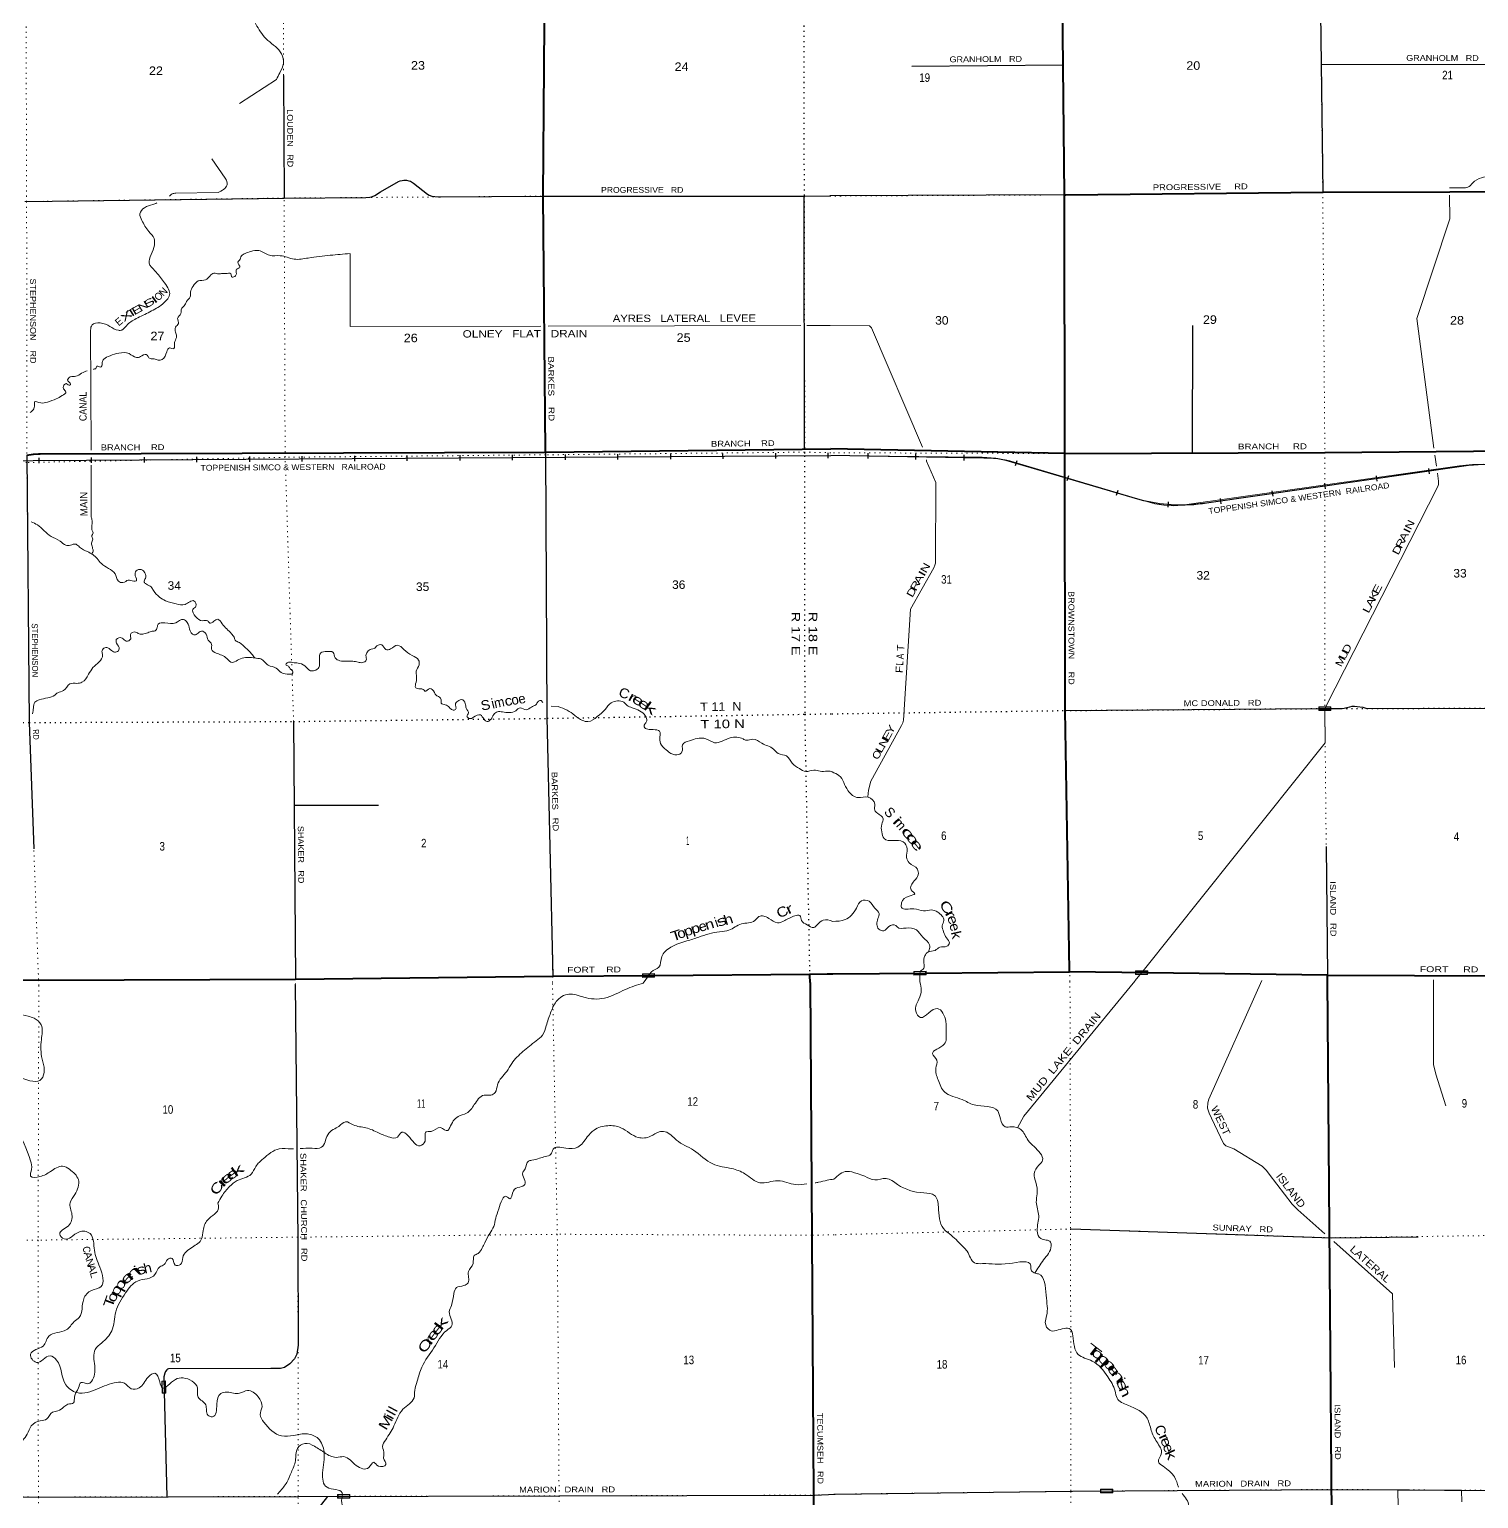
# Model space of a CAD drawing. Header units: feet. Extents: x -2 to 285336, y -549186 to -364975.
# Drawn here: x 78459 to 108175, y -422480 to -392357 of the extents above; entities that cross this region are included whole.
import ezdxf
from ezdxf.enums import TextEntityAlignment as Align

# ---------------------------------------------------------------- set-up
doc = ezdxf.new("R2010")
doc.units = ezdxf.units.FT
doc.header["$LTSCALE"] = 70
doc.linetypes.add('DOT_DASHED', pattern=[7.7, 5, -1.2, 0.3, -1.2])
doc.linetypes.add('DOTTED', pattern=[1.5, 0.3, -1.2])
for name, color, linetype, lineweight in [('26', 7, 'Continuous', 40), ('27', 7, 'Continuous', 13), ('29', 7, 'Continuous', 25), ('31', 7, 'Continuous', 13), ('34', 7, 'Continuous', 25), ('39', 7, 'Continuous', 13), ('41', 7, 'Continuous', 13), ('44', 7, 'DOT_DASHED', 13), ('6', 7, 'DOTTED', 25), ('61', 7, 'Continuous', 13), ('7', 7, 'DOTTED', 13)]:
    doc.layers.add(name, color=color, linetype=linetype, lineweight=lineweight)
doc.layers.add('30', color=7, linetype='Continuous')

msp = doc.modelspace()

# ---------------------------------------------------------------- linework, layer by layer
at = {"layer": '26'}
for p, q in [((89042.62, -401022.2), (94891.96, -400956.93)), ((99691.93, -401053.24), (94891.96, -400956.93)), ((101392.16, -411698.1), (99787.53, -411677.61)), ((105077.49, -411745.15), (101392.16, -411698.1))]:
    msp.add_line(p, q, dxfattribs=at)
for points in [[(99684.22, -395750.02), (99628.55, -390471.01), (99590.04, -385652.15), (99586.37, -385569.97), (99590.51, -385542.43), (99601.85, -385494.19), (99618.17, -385447.4), (99639.3, -385402.58), (99664.99, -385360.21), (99694.97, -385320.75), (99728.91, -385284.65), (99766.44, -385252.29), (99807.15, -385224.03), (99850.59, -385200.18), (99896.28, -385181.01), (99943.73, -385166.71), (99992.41, -385157.45), (100028.56, -385154.43)], [(89042.62, -401022.2), (89042.41, -400998.35), (88996.27, -395776.49), (89032.57, -390463.05), (89009.02, -386329.25), (89008.77, -386163.5)], [(99684.22, -395750.02), (99709.29, -395749.74), (104979.95, -395690.94), (110187.45, -395682.27), (110335.93, -395673.93), (111769.64, -395663.91), (115625.63, -395636.97), (120961.42, -395592.05)], [(99691.93, -401053.24), (99684.31, -395758.06), (99684.22, -395750.02)], [(78407.24, -401086.51), (78448.07, -401080.63), (78545.85, -401065.84), (78644.64, -401061.37), (78683.66, -401062.45), (89039.7, -401022.23), (89042.62, -401022.2)], [(99691.93, -401053.24), (105021.81, -401032.27), (110351.62, -400985.18), (111169.49, -400976.11), (115635.28, -400948.23)], [(99787.53, -411677.61), (99787.11, -411652.61), (99697.48, -406322.31), (99691.93, -401053.24)], [(73718.56, -411819.86), (78645.28, -411851.23), (83918.08, -411827.55), (89190.55, -411771.74), (91280.42, -411754.4), (94457.13, -411728.05)], [(94457.13, -411728.05), (94815.54, -411723.07), (94936.39, -411723.76)], [(94467.63, -411898.01), (94458.67, -411753.05), (94457.13, -411728.05)], [(94936.39, -411723.76), (96845.9, -411705.6), (99787.53, -411677.61)], [(105077.49, -411745.15), (105077.5, -411745.15), (110425.67, -411768.76), (113163.04, -411729.86)], [(105078.4, -411851.99), (105077.72, -411772.16), (105077.49, -411745.15)], [(94467.64, -411898.01), (94608.05, -432880.25), (94610.99, -432902.83), (94620.73, -432922.32), (94656.68, -432954.37), (94700.62, -432973.02), (94759.27, -432979.93), (95024.11, -432982.14)], [(95024.11, -432982.14), (105245.55, -432973.85), (105078.38, -411850.04)]]:
    msp.add_lwpolyline(points, dxfattribs=at)
at = {"layer": '29'}
for p, q in [((96550.96, -393107.83), (99657.93, -393083.57)), ((104946.17, -393068.54), (110187.67, -393077.84)), ((83670.23, -393303.02), (83683.53, -395814.67)), ((94342.23, -395781.27), (94349.11, -400962.08)), ((99684.29, -395750.02), (94870.55, -395769.61)), ((102305.99, -398429.42), (102300.55, -401044.94)), ((99697.48, -406322.31), (104895.38, -406282.44)), ((105990.05, -406279.11), (108563.94, -406273.93)), ((83876.57, -406547.08), (83918.6, -411827.42)), ((83890.2, -408259.11), (85617.43, -408259.11)), ((105048.57, -409108.53), (105077.51, -411747.16))]:
    msp.add_line(p, q, dxfattribs=at)
for points in [[(104886.5, -385120.82), (104912.23, -390434.05), (104979.95, -395690.94)], [(85360.35, -395801.95), (85437.24, -395797.58), (85497.99, -395782.39), (85540.52, -395761.11), (85660, -395685.13), (86028.56, -395474.42), (86062.99, -395461.24), (86103.49, -395453.14), (86133.87, -395449.09), (86190.57, -395450.11), (86237.15, -395459.22), (86275.62, -395471.38), (86336.37, -395506.84), (86623.93, -395737.81), (86658.36, -395757.06), (86713.04, -395774.28), (86769.74, -395785.42), (86848.28, -395790.56)], [(78403.21, -395886.62), (83683.53, -395814.67), (85360.35, -395801.95)], [(86848.28, -395790.56), (86888.25, -395790.56), (88980.87, -395776.78), (94348.98, -395778.16), (94870.55, -395769.61)], [(78407.24, -401088.18), (78457.44, -406568.35), (78550.91, -409157.96)], [(89042.62, -401022.2), (89070.16, -406467.89), (89190.49, -411771.74)], [(104895.38, -406282.44), (105379.1, -406280.06), (105420.92, -406275.77), (105475.6, -406260.21), (105532.43, -406243.58), (105584.96, -406234.46), (105633.21, -406230.71), (105683.6, -406236.61), (105801.54, -406253.77), (105865.87, -406270.94), (105990.05, -406279.11)], [(83911.36, -411938.94), (83963.87, -417171.84), (83971.88, -419333.83), (83943.95, -419520.84), (83898.16, -419614.68), (83797.11, -419716.34), (83693.69, -419789.17), (83610.93, -419810.57), (83413.55, -419809.96), (81314.74, -419820.35), (81293.8, -419828.54), (81276.18, -419843.32), (81253.2, -419873.66), (81239.42, -419905.99), (81217.87, -419982.72), (81214.22, -420016.47), (81279.85, -422444.58)], [(99817.7, -416952.13), (105155.31, -417132.42), (106937.74, -417111.18)], [(94980.4, -422390.44), (99848.33, -422329.66), (105205.74, -422292.13), (110448.61, -422322.84), (112981.44, -422292.78), (113048.2, -422301.1), (113214.94, -422359.57), (113255.68, -422367.29), (113347.75, -422373.87), (115790.11, -422377.86), (121143.44, -422312.16), (126080.85, -422244.33), (126219.65, -422240.53), (126284.08, -422248.07), (126334.41, -422260.5), (126641.19, -422406.77)], [(73380.86, -422400.7), (78647.66, -422450.5), (83965.04, -422438.55), (89312.64, -422424.99), (94565.6, -422410.18), (94980.4, -422390.44)], [(84570.51, -422437.01), (84006.6, -423164.43), (83983.86, -423238.27), (83978.48, -423371.59), (83953.88, -427731.3), (87914.27, -427663.04), (87953.66, -427668.84), (87978.46, -427677.12), (88056.82, -427711.27), (88155.12, -427760.6), (88182.92, -427767.37), (88237.5, -427774.12), (88275.4, -427771.13), (88290.8, -427768.49), (88303.2, -427764.36), (88381.01, -427719.61), (88424.24, -427698.93), (88480.6, -427677.12), (88493.4, -427673.36), (88534.56, -427669.26), (88700.1, -427671.1), (94573.15, -427664.94)]]:
    msp.add_lwpolyline(points, dxfattribs=at)
at = {"layer": '31'}
for p, q in [((104896.54, -406244.22), (105146.54, -406244.22)), ((105146.54, -406244.22), (105146.54, -406319.22)), ((81252.12, -420067.27), (81259.23, -420317.17)), ((81259.23, -420317.17), (81184.26, -420319.31)), ((100421.56, -422287.26), (100671.54, -422284.94)), ((100671.54, -422284.94), (100672.24, -422359.95)), ((84779.81, -422398.65), (85029.82, -422398.07)), ((85029.82, -422398.07), (85029.99, -422473.07))]:
    msp.add_line(p, q, dxfattribs=at)
for points in [[(105146.54, -406319.22), (104896.54, -406319.22), (104896.54, -406244.22)], [(81184.26, -420319.31), (81177.15, -420069.41), (81252.12, -420067.27)], [(100672.24, -422359.95), (100422.26, -422362.26), (100421.56, -422287.26)], [(85029.99, -422473.07), (84779.99, -422473.65), (84779.81, -422398.65)]]:
    msp.add_lwpolyline(points, dxfattribs=at)
for points in [[(104904.54, -406252.22), (105138.54, -406252.22), (105138.54, -406311.22), (104904.54, -406311.22)], [(81192.02, -420311.08), (81185.37, -420077.17), (81244.35, -420075.49), (81251, -420309.4)], [(100430.17, -422354.19), (100429.62, -422295.18), (100663.62, -422293), (100664.17, -422352.02)], [(84787.96, -422465.63), (84787.82, -422406.62), (85021.84, -422406.08), (85021.97, -422465.09)]]:
    msp.add_lwpolyline(points, close=True, dxfattribs=at)
at = {"layer": '34', "lineweight": 13}
for p, q in [((76346.39, -401210.83), (94891.77, -401094.06)), ((76346.39, -401210.83), (94891.77, -401094.06)), ((98031.93, -401145.47), (94893.62, -401092.76)), ((97897.29, -401124.28), (94895.8, -401094.68)), ((101188.54, -401984.33), (98489.85, -401192.6)), ((101441.55, -402058.81), (98652.36, -401228.39)), ((107781.2, -401308.25), (102193.96, -402096.77)), ((107918.28, -401301.4), (102598.68, -402067.54))]:
    msp.add_line(p, q, dxfattribs=at)
at = {"layer": '34'}
for p, q in [((78661.87, -401252.36), (78661.18, -401141.75)), ((79734.04, -401243), (79733.35, -401132.39)), ((80819.83, -401238.77), (80819.13, -401128.17)), ((81892, -401229.41), (81891.31, -401118.81)), ((82977.79, -401225.19), (82977.09, -401114.58)), ((84049.96, -401215.83), (84049.26, -401105.22)), ((85135.74, -401211.6), (85135.05, -401100.99)), ((86207.92, -401202.24), (86207.22, -401091.63)), ((87293.7, -401198.01), (87293.01, -401087.4)), ((88365.87, -401188.65), (88365.18, -401078.04)), ((89451.66, -401184.42), (89450.96, -401073.82)), ((90523.83, -401175.06), (90523.13, -401064.46)), ((91609.62, -401170.84), (91608.92, -401060.23)), ((92681.79, -401161.48), (92681.09, -401050.87)), ((93767.57, -401157.25), (93766.88, -401046.64)), ((94839.75, -401147.89), (94839.05, -401037.28)), ((95654.25, -401046.17), (95652.39, -401156.76)), ((96627.54, -401062.23), (96625.68, -401172.82)), ((97618.41, -401082.41), (97616.56, -401193)), ((98706.14, -401200.3), (98675.01, -401306.44)), ((99764.4, -401509.19), (99733.26, -401615.33)), ((106073.67, -401510.38), (106089.43, -401619.86)), ((107148.74, -401358.18), (107164.51, -401467.66)), ((100776.87, -401807.8), (100745.73, -401913.94)), ((103937.71, -401818), (103953.47, -401927.48)), ((105012.78, -401665.8), (105028.55, -401775.28)), ((101809.6, -402041.3), (101799.63, -402151.46)), ((102876.82, -401973.43), (102892.59, -402082.91))]:
    msp.add_line(p, q, dxfattribs=at)
for points in [[(68794.37, -409862.98), (74763.59, -401933.4), (74912.75, -401776.48), (75077.49, -401636.03), (75256.02, -401513.56), (75446.36, -401410.42), (75646.43, -401327.74), (75854.06, -401266.43), (76066.97, -401227.16), (76282.78, -401210.36), (76346.38, -401209.73), (94891.75, -401093.97)], [(108269.46, -401278.93), (107967.2, -401296.64), (107918.42, -401302.49), (102598.82, -402068.63), (102277.37, -402107.11), (101953.62, -402111.78), (101631.14, -402082.58), (101313.51, -402019.84), (101188.24, -401985.39), (98489.59, -401193.67), (98313.69, -401160.72), (98135.31, -401146.35), (98031.92, -401146.57), (94892.52, -401093.84)]]:
    msp.add_lwpolyline(points, dxfattribs=at)
at = {"layer": '34', "lineweight": 13}
for centre, radius, start, end in [((97883.32, -404015.74), 2891.49, 74.57571, 89.72326), ((98087.33, -402855.32), 1710.75, 76.39153, 91.85588), ((108238.2, -404370.25), 3095.92, 78.63406, 98.48869), ((108287.31, -404171.23), 2893.46, 78.35371, 97.32739), ((102070.95, -399020.63), 3092.27, 253.41969, 279.82628), ((101898, -400487.19), 1636.56, 253.80482, 280.41879)]:
    msp.add_arc(centre, radius, start, end, dxfattribs=at)
at = {"layer": '39'}
for p, q in [((82769.07, -393879.36), (83523.62, -393385.22)), ((82201.58, -395009.89), (82474.35, -395408.43)), ((81461.29, -395716.68), (82331.08, -395701.12)), ((79723.61, -400984.26), (79714.63, -398524.51)), ((94277.83, -398428.22), (89097.21, -398440.42)), ((94881.52, -398426.8), (94401.13, -398427.93)), ((107279.17, -401083.46), (107309.81, -401312.82)), ((79728.61, -402355.03), (79724.72, -401290.6)), ((89156.59, -406231.96), (89302.73, -406241.35)), ((91185.91, -411714.08), (91047.38, -411911.34)), ((98851.2, -414641.22), (101126.46, -411869.35)), ((98851.2, -414641.22), (98720.91, -414878.17))]:
    msp.add_line(p, q, dxfattribs=at)
for points in [[(107581.36, -395758.47), (107584.13, -396242.25), (106905.09, -398283.35), (107260.06, -400940.43)], [(107906.36, -395601.88), (107580.48, -395605.23), (107580.49, -395607.06)], [(88945.91, -398440.78), (85033.85, -398450.13), (85038.3, -396958.37)], [(94881.52, -398426.8), (95683.73, -398436.97), (95705.85, -398457.02), (95723.97, -398479.08), (96770.47, -400924.17)], [(96851.97, -401184.68), (96857.49, -401206.79), (97044.55, -401649.48), (97036.77, -403301.36), (97026.84, -403341.57), (97004.9, -403395.87), (96529.49, -404246.89), (96384.84, -406522.02), (96370.94, -406576.3), (96342.98, -406628.61), (95711.79, -407773.34), (95666.11, -407956.31), (95648.4, -408095)], [(107329.09, -401457.13), (107351.16, -401622.33), (107353.26, -401658.5), (107351.33, -401686.64), (107337.39, -401730.88), (105041.01, -406242.49), (105021.61, -406320.81)], [(105021.61, -406320.81), (105027.11, -406984.59), (101295.24, -411656.06)], [(101295.24, -411656.06), (101132.52, -411859.74), (101126.46, -411869.35)], [(103727.85, -411858.12), (102644.23, -414287.85), (102625.82, -414367.97), (102619.23, -414475.79), (102649.41, -414577.17), (102695.15, -414679.29), (102944.92, -415200.55), (102989.6, -415244.83), (103155.35, -415307.25), (103735.09, -415664.44), (103824.59, -415752.72), (103880.64, -415826.05), (104349.99, -416441.39), (104470.13, -416560.63), (105024.13, -417052)], [(107249.95, -411841.97), (107250.03, -413577.3), (107296.67, -413777.8), (107499.54, -414426.82)], [(105203.35, -417210.97), (106412.26, -418283.23), (106448.21, -419790.61)]]:
    msp.add_lwpolyline(points, dxfattribs=at)
for points in [[(83523.62, -393385.22), (83594.33, -393245.92), (83668.52, -393056.38), (83630.34, -392856.03), (83348.85, -392582.06), (83125.29, -392289.38), (83012.73, -392067.76), (82983.22, -391929.55), (83102.51, -391835.89), (83175.03, -391678.49), (83032.82, -391497.35), (82649.06, -391027.75), (82315.88, -390794.49), (81968.43, -390539.31), (81871.12, -390444.45)], [(110091.1, -394890.7), (109750.37, -395054.18), (109521.78, -395122.97), (109357.38, -395185.6), (109002.19, -395184.32), (108741.43, -395233.09), (108573.08, -395315.82), (108232.15, -395398.91), (108053.81, -395503.78), (107955.09, -395593.58), (107906.36, -395601.88)], [(82331.08, -395701.12), (82442.67, -395637.66), (82513.82, -395540.51), (82482.79, -395420.7), (82474.35, -395408.43)], [(81333.05, -395774.02), (81369.32, -395739.77), (81443.39, -395716.38), (81461.29, -395716.68)], [(79714.63, -398524.51), (79743.56, -398415.78), (79913.53, -398375.77), (80110.7, -398445.89), (80283.93, -398526.3), (80356.05, -398521.5), (80447.34, -398434.16), (80650.27, -398287.39), (80929.44, -398147.8), (81188.38, -397990.37), (81295.46, -397878.77), (81336.44, -397771.92), (81299.17, -397657.89), (81209.57, -397524.35), (81032.89, -397305.44), (80915.02, -397152.14), (80955.27, -396975.03), (81021.4, -396781.56), (81015.96, -396645.1), (80906.18, -396497.73), (80765.51, -396272.41), (80726.05, -396140.33), (80816.92, -396012.85), (80988.62, -395946.72), (81069.91, -395915.67)], [(85034.23, -396952.39), (84629.7, -396988.95), (84177.25, -397044.1), (83888.84, -397067.34), (83603.46, -396996.18), (83380.88, -396988.59), (83165.39, -396892.57), (82999.2, -396910.46), (82883.37, -396951.88), (82807.69, -396998.89), (82764.56, -397091.71), (82734.88, -397128.18), (82776.05, -397232.12), (82708.35, -397275.03), (82703.32, -397369.45), (82669.8, -397422.01), (82605.7, -397426.73), (82591.06, -397368.67), (82542.83, -397357.15), (82482.73, -397359.82), (82422.58, -397358.47), (82338.52, -397371.44), (82244.15, -397356.41), (82071.14, -397488.81), (81921.07, -397514.54), (81817.96, -397622.08), (81761.1, -397743.17), (81756.09, -397839.59), (81682.92, -397934.76), (81635.76, -398025.62), (81576.26, -398086.5), (81565.22, -398180.98), (81498.12, -398282.1), (81515.27, -398388.32), (81455.92, -398463.26), (81456.97, -398563.63), (81477.87, -398645.72), (81442.91, -398752.51), (81433.32, -398794.78), (81437.86, -398844.92), (81424.39, -398899.27), (81334.08, -398888.22), (81276.75, -398965.14), (81182.2, -399124.78), (81102.18, -399139.71), (81019.69, -399110.5), (80933.44, -399105.43), (80856.39, -399021.95), (80734.57, -399065.44), (80656.59, -399084.37), (80503.41, -399003.73), (80294.84, -398993.97), (80112.99, -399048.17), (79983.45, -399119.86), (79954.05, -399184.43), (79946.77, -399254.77), (79908.96, -399281.29), (79862.63, -399259.71), (79840.63, -399263.97), (79815.14, -399318.46), (79794.52, -399318.76), (79772, -399330.62)], [(79645.13, -399354.45), (79531.39, -399403.88), (79409.8, -399469.46), (79297.66, -399480.73), (79244.41, -399563.63), (79305.21, -399627.21), (79289.45, -399653.48), (79216.94, -399620.15), (79159.38, -399674.98), (79159.9, -399725.17), (79208.7, -399790.89), (79131.29, -399864.02), (79011.74, -399933.59), (78828, -399997.84), (78691.87, -400015.39), (78565.37, -399994.7), (78561.93, -400048.94), (78537.01, -400157.63), (78478.2, -400212.39)], [(79737.01, -403119.74), (79758.19, -403075.47), (79767.73, -403029.19), (79755.43, -403003.22), (79746.91, -402955.13), (79730.4, -402909.14), (79753.65, -402832.59), (79755.21, -402790.41), (79738.78, -402752.44), (79766.08, -402679.87), (79747.56, -402633.89), (79740.71, -402553.66), (79743.42, -402429.16), (79728.61, -402355.03)], [(78495.58, -402454.34), (78625.82, -402517.7), (78902.89, -402751.57), (79090.33, -402849.9), (79207.46, -402932.94), (79299.66, -402931.93), (79415.72, -402912.59), (79488.51, -402972.02), (79653.84, -403064.57), (79847.77, -403207), (79935.04, -403310.44), (80082.38, -403407.2), (80215.84, -403518.17), (80283.56, -403668), (80378.09, -403699.09), (80485.82, -403649.72), (80598.27, -403668.57), (80652.32, -403661.95), (80631.19, -403557.78), (80646.2, -403459.24), (80752.17, -403433.99), (80829.05, -403501.41), (80838.22, -403611.73), (80812.96, -403688.3), (80857.5, -403729.97), (80954.33, -403789.14), (81005.22, -403862.87), (81126.88, -403996.05), (81251.94, -404070.97), (81471.1, -404134.82), (81651.64, -404146.89), (81835.32, -404076.62), (81874.49, -404180.59), (81813.05, -404247.52), (81864.71, -404395.52), (82009.92, -404480.26), (82116.21, -404485.12), (82156.76, -404528.84), (82242.54, -404489.75), (82320.31, -404450.75), (82411.47, -404542.11), (82506.81, -404649.48), (82604.06, -404748.8), (82660.91, -404818.44)], [(78524.33, -406387.19), (78542.72, -406268.94), (78574.24, -406153.32), (78663.28, -406101.02), (78835.27, -406062.99), (78983, -406005.16), (79040.62, -405956.34), (79160.46, -405914.88), (79289.29, -405774.93), (79433.51, -405765.32), (79537.51, -405742.1), (79674.12, -405579.98), (79762.89, -405442.49), (79885.98, -405328.71), (79960.61, -405181.33), (79947.89, -405115.21), (79985.26, -405046.54), (80071.34, -405035.56), (80164.29, -405106.82), (80248.62, -405119.95), (80302.11, -405059.13), (80246.75, -404941.28), (80241.97, -404867.05), (80361.91, -404835.62), (80442.75, -404898.98), (80536.49, -404853.78), (80533.55, -404763.47), (80637.24, -404712.14), (80709.8, -404749.49), (80808.03, -404750.42), (80911.92, -404717.16), (80955.84, -404700.61), (81037.89, -404687.67), (81081.23, -404614.92), (81100.64, -404554.47), (81238.63, -404522.84), (81459.12, -404522.44), (81618.77, -404454.43), (81697.63, -404519.82), (81745.11, -404651.81), (81830.55, -404771.33), (81898.51, -404752.52), (81986.09, -404693.33), (82082.97, -404756.52), (82126.36, -404880.52), (82195.43, -404968.1), (82194.43, -405064.48), (82291.47, -405143.72), (82507.11, -405253.79), (82618.23, -405336.9), (82668.21, -405324.3), (82785.81, -405260.77), (83091.08, -405245.3)], [(82660.91, -404818.44), (82679.62, -404882.48), (82766.31, -404929.72), (82893.74, -405038.74), (83015.25, -405157.87), (83084.26, -405239.43), (83204.79, -405264.21), (83275.51, -405317.64), (83354.47, -405393.07), (83521.46, -405451.47), (83622.66, -405544.72), (83795.38, -405576.96), (83847.43, -405570.36), (83861.04, -405530.06), (83804.23, -405464.43), (83771.64, -405414.6), (83719.17, -405381.04), (83744.83, -405342.61), (83863.04, -405337.3), (83969.39, -405348.18), (84106.31, -405406.91), (84221.6, -405506.03), (84307.77, -405503.08), (84393.28, -405437.89), (84405.72, -405285.17), (84434.29, -405142.31), (84562.25, -405110.8), (84686.73, -405129.51), (84729.99, -405241.46), (84826.83, -405300.63), (85089.54, -405311.81), (85197.98, -405330.7), (85286.27, -405339.77), (85367.9, -405286.67), (85358.94, -405196.42), (85392.19, -405117.76), (85469.77, -405060.69), (85527.81, -405052.03), (85585.37, -404997.19), (85683.37, -404976.04), (85768.54, -405069.46), (85866.64, -405058.35), (86010.2, -404984.5), (86135.34, -405067.45), (86309.08, -405196.04), (86440.34, -405288.97), (86451.35, -405383.21), (86392.63, -405518.37), (86395.41, -405592.62), (86386.96, -405743.29), (86380.1, -405853.79), (86472.55, -405876.87), (86534.81, -405888.23), (86569.26, -405923.99), (86672.95, -405872.66), (86721.27, -405892.21), (86802.68, -406009.77), (86865.21, -406047.23), (86899.85, -406101.06), (86904.59, -406171.28), (86987.12, -406204.5), (87067.84, -406255.82), (87134.55, -406309.29), (87198.6, -406300.56), (87199.31, -406176.08), (87266.82, -406115.1), (87318.74, -406096.47), (87397.77, -406177.91), (87416.82, -406274.07), (87462, -406377.98), (87430.56, -406438.55), (87479.17, -406486.21), (87565.1, -406461.17), (87708.93, -406413.42), (87782.01, -406500.96), (87846.63, -406546.42), (87910.45, -406515.61), (87983.43, -406402.38), (88057.03, -406347.36), (88157.3, -406352.29), (88305.77, -406364.71), (88433.64, -406325.16), (88521.24, -406267.99), (88649.98, -406310.75), (88751.59, -406251.41), (88843.28, -406202.22), (88886.77, -406143.52), (88940.59, -406114.82), (88987.05, -406158)], [(89302.73, -406241.35), (89485.92, -406315.64), (89641.38, -406422.35), (89798.83, -406527.03), (89909.31, -406549.91), (89911.32, -406549.89), (90104.69, -406447.38), (90263.54, -406303.09), (90386.38, -406165.22), (90518.26, -406125.63), (90646.83, -406152.33), (90716.46, -406216.1), (90816.28, -406266.03), (90898.9, -406296.13), (91035.99, -406370.92), (91092.78, -406434.54), (91119.84, -406530.61), (91088.34, -406585.17), (91065.04, -406657.7), (91139.71, -406705.06), (91250.05, -406713.89), (91380.7, -406748.6), (91387.89, -406860.95), (91399.32, -406995.34), (91516.97, -407128.57), (91613.98, -407203.79), (91772.53, -407222.13), (91840.15, -407171.2), (91852.67, -407026.51), (91992.08, -406940.66), (92151.99, -406896.74), (92330.43, -406900.81), (92507.67, -406981.18), (92829.35, -406881.28), (93094.19, -406904.48), (93162.63, -406931.84), (93292.72, -406912.34), (93478, -406994.63), (93715.76, -407112.49), (93812.91, -407201.77), (93981.84, -407254.13), (94101.67, -407403.39), (94247.13, -407512.22), (94380.06, -407573), (94542.14, -407545.12), (94676.68, -407567.74), (94814.97, -407566.22), (94880.69, -407568.11), (94919.45, -407581.59)], [(94919.28, -407581.5), (95059.28, -407652.1), (95242.7, -407963.21), (95453.78, -408107.46), (95658.45, -408099), (95795.28, -408243.41), (95793.59, -408368.01), (95847.93, -408428.18), (95964.61, -408540.48), (95936.8, -408651.06), (95935.21, -408811.83), (95987.74, -408948.37), (96164.43, -408988.2), (96375.21, -409013.9), (96459.87, -409162.43), (96446.26, -409331.26), (96496.73, -409445.7), (96667.63, -409571.96), (96683.98, -409688.48), (96602.03, -409817.26), (96540.3, -410000.25), (96612.74, -410078.48), (96500.48, -410124.93), (96344.31, -410263.91), (96342.55, -410358.36), (96593.47, -410387.99), (96794.25, -410429.78), (96952.74, -410411.37), (97083.29, -410455.31), (97208.15, -410625.87), (97178.33, -410734.45), (97204.74, -410858.99), (97263.26, -410985.47), (97323.72, -411087.83), (97269.72, -411156.27), (97125.28, -411174.65), (97029.12, -411239.15), (96884.73, -411275.62), (96818.7, -411350.11), (96801.03, -411500.86), (96797.29, -411607.38), (96730.71, -411667.03), (96719.36, -411745.06)], [(94931.82, -410645.11), (95185.3, -410609.92), (95417.47, -410372.31), (95521.44, -410223.39), (95677.99, -410233.12), (95794.76, -410377.57), (95883.33, -410483.9), (95859.52, -410588.44), (95876.12, -410803.43), (95978.56, -410837.38), (96080.68, -410750.76), (96223.11, -410732.39), (96251.28, -410760.46), (96433.95, -410782.19), (96646.75, -410817.93), (96779.59, -410970.38), (96916.45, -411126.85), (96920.61, -411181.1), (96896.97, -411269.15)], [(94931.82, -410645.11), (94736.63, -410618.77), (94619.3, -410708.4), (94543.77, -410769.45), (94406.91, -410716.75), (94293.73, -410627.64), (94254.57, -410525.68), (94156.41, -410530.77), (93946.96, -410629.44), (93799.11, -410675.23), (93621.74, -410582.81), (93418.89, -410544.88), (93333.59, -410630.14), (93057.67, -410697.41), (92804.42, -410824.66), (92612.33, -410856.88), (92184.17, -410967.67), (91942.8, -411046.92), (91778.97, -411098.91), (91611.41, -411177.04), (91424.98, -411367.81), (91365.11, -411585.3), (91213.75, -411679.31), (91185.86, -411714.14)], [(96719.36, -411745.06), (96719.54, -411808.49), (96717.08, -411888)], [(76774.3, -411963.66), (76686.99, -412374.77), (76634.48, -412922.19), (76819.63, -412960.38), (77304.67, -412920), (77769.64, -412736.74), (78188.32, -412553.49), (78431.83, -412589.65), (78554.58, -412629.87), (78699.44, -412764.67), (78705.38, -413068.56), (78721.35, -413467.03), (78765.56, -413692.42), (78707.13, -413875.57), (78280.47, -413853.54), (78018.85, -413823.42), (77962.43, -414010.6), (77745.02, -414177.7), (77567.83, -414421.26), (77752.93, -414608.37), (78020.57, -414702.89), (78141.33, -414692.79), (78205.69, -414813.53), (78483.19, -415552.04), (78503.26, -415729.14), (78485.1, -415872.03), (78672.27, -415878.02), (78895.7, -415771.3), (79141.27, -415664.57), (79280.11, -415728.93), (79463.19, -415940.2), (79392.65, -416244.11), (79293.98, -416415.19), (79332.14, -416654.67), (79261.62, -416884.12), (79080.44, -417055.23), (79170.97, -417155.83), (79470.89, -417014.87), (79702.33, -417045), (79792.78, -417389.11), (79903.36, -417735.24), (79927.38, -418137.73), (79732.14, -418210.23), (79573.08, -418387.37), (79480.38, -418763.74), (79379.73, -418852.31), (79214.64, -419021.41), (78858.37, -419150.3), (78741.58, -419351.58), (78594.63, -419424.07), (78483.91, -419520.7), (78602.6, -419687.71), (78882.39, -419550.78), (79015.19, -419639.3), (79206.22, -420144.39), (79433.59, -420305.33), (79858.27, -420230.75), (80246.74, -420097.82), (80407.74, -420111.87), (80546.57, -420228.56), (80709.6, -420210.4), (80894.83, -419988.98), (81033.72, -419910.46), (81131.88, -420088.69), (81183.57, -420207.2), (81454.31, -420037.13), (81611.3, -420006.9), (81905.07, -420210.09), (81921.11, -420399.26), (82076.03, -420560.22), (82118.22, -420767.5), (82214.82, -420801.68), (82303.45, -420546.07), (82382.02, -420326.69), (82512.84, -420298.48), (82768.43, -420320.55), (82931.47, -420262.14), (83150.8, -420394.91), (83229.22, -420600.17), (83192.95, -420757.15), (83269.37, -420914.11), (83629.53, -421195.76), (83879.1, -421185.63), (84160.87, -421153.36), (84380.21, -421249.9), (84500.87, -421521.56), (84470.54, -421954.26), (84563.03, -422248.06), (84873.08, -422359.78), (84860.8, -422521.68), (84909.05, -422684.68)], [(91047.38, -411911.34), (90684.59, -412039.03), (90249.82, -412220.27), (89827.18, -412200.26), (89521.29, -412135.94), (89263.63, -412288.96), (89146.83, -412518.41), (89056.17, -412784.09), (88979.63, -412977.31), (88848.78, -413094.07), (88579.02, -413313.5), (88349.51, -413557.07), (88246.81, -413720.11), (88059.55, -413993.86), (88007.17, -414156.89), (87922.63, -414205.21), (87781.75, -414209.27), (87582.44, -414402.53), (87423.39, -414577.65), (87250.28, -414646.13), (87079.14, -414871.57), (87036.86, -414935.98), (86887.94, -414873.63), (86694.71, -414954.18), (86590.05, -414962.26), (86571.88, -415153.45), (86471.22, -415246.06), (86223.74, -415038.83), (86092.95, -414966.42), (86006.37, -415067.07), (85849.39, -415071.13), (85619.98, -414980.63), (85358.38, -414878.06), (85098.78, -414815.74), (84943.83, -414753.39), (84806.95, -414848.02), (84690.2, -414910.44), (84577.45, -415021.15), (84450.58, -415276.77), (84257.36, -415296.95), (84011.42, -415303.01)], [(96717.08, -411888), (96747.91, -412054), (96695.8, -412241.57), (96632.25, -412483.55), (96730.4, -412615.1), (96900.33, -412520.66), (97078.38, -412432.16), (97250.53, -412695.55), (97255.16, -412916.64), (97219.85, -413164.32), (96978.66, -413358.09), (97064.76, -413491.8), (97046.54, -413652.84), (97093.69, -413895.55), (97225.41, -414143.32), (97583.41, -414298.01), (97832.22, -414407.72), (98314.62, -414530.81), (98368.89, -414695.04), (98467.37, -414854.73), (98596.18, -414857.27), (98787.99, -414911.35), (98939.55, -415134.76), (99188.18, -415399.27), (99236.12, -415539.45), (99156.85, -415642.89), (99064.31, -415814.84), (99096.63, -415995.4), (99123.56, -416230.31), (99105.46, -416401.4), (99155.04, -416680.27), (99124.5, -416990.22), (99198.84, -417150.2), (99396.87, -417220.29), (99411.86, -417296.51), (99256.32, -417585.79), (99077, -417855.77)], [(89455.86, -415297.6), (89703.41, -415273.38), (89896.69, -415066.04), (90039.63, -414923.12), (90319.41, -414834.49), (90589.08, -414876.69), (90943.23, -415075.83), (91196.82, -415051.61), (91369.93, -414961.01), (91494.71, -414956.95), (91726.1, -415129.96), (92076.23, -415335.15), (92470.6, -415618.81), (92863.02, -415713.29), (93132.67, -415821.89), (93438.52, -416004.95), (93806.84, -415962.59), (94173.1, -416040.98), (94399.8, -416028.31)], [(83874.67, -415306.16), (83830.69, -415307.13), (83583.15, -415309.2), (83253.02, -415512.55), (83104.03, -415669.57), (83005.37, -415828.58), (82721.55, -415959.47), (82564.53, -416080.26), (82405.47, -416277.53), (82321.56, -416424.93)], [(89455.86, -415297.6), (89198.24, -415315.78), (89151.92, -415420.44), (89039.2, -415466.76), (88920.45, -415503.01), (88759.43, -415541.29), (88690.99, -415561.44), (88624.53, -415718.43), (88576.2, -415794.92), (88620.4, -416038.42), (88517.74, -416092.78), (88382.87, -416167.28), (88310.36, -416332.32), (88250, -416290.08), (88084.89, -416537.66), (88020.42, -416732.89), (87980.12, -416899.94), (87897.55, -417044.86), (87794.85, -417236.07), (87744.5, -417340.74), (87661.95, -417451.45), (87581.43, -417497.76), (87557.23, -417660.77), (87462.58, -417825.83), (87454.46, -418055.25), (87367.9, -418113.64), (87214.93, -418153.93), (87164.57, -418272.68), (87112.17, -418520.23), (87069.86, -418649.04), (87122.1, -418932.79), (87017.41, -419031.43), (86755.66, -419387.71), (86505.97, -419784.24), (86411.28, -420070.04), (86360.91, -420261.24), (86346.77, -420412.19), (86119.27, -420647.71), (85934, -420989.88), (85764.85, -421273.69), (85702.42, -421414.58), (85730.54, -421567.52), (85722.47, -421654.06), (85768.71, -421778.83), (85615.75, -421813.08), (85519.17, -421734.62), (85418.51, -421841.31), (85162.92, -421803.14), (84907.38, -421620.07), (84746.37, -421634.2), (84520.99, -421545.7), (84305.69, -421406.9), (84106.46, -421348.59), (83957.5, -421451.26), (83915.15, -421702.84), (83830.55, -421940.34), (83739.91, -422147.65), (83584.88, -422342.9), (83544.24, -422391.15)], [(94568.97, -416006.39), (94642.05, -415992.56), (94817.16, -415954.28), (94952.93, -415927.93)], [(94952.93, -415927.93), (95222.3, -415770.73), (95432.1, -415814.54), (95587.69, -415869.04), (95791.86, -415947.1), (96024.92, -415916.26), (96261.83, -416040.18), (96797.13, -416212.93), (97021.09, -416262.62), (97098.29, -416494.93), (97204.22, -416944.03), (97360.79, -417080.94), (97615.24, -417327.3), (97686.62, -417406.89), (97838.34, -417644.37), (98001.55, -417662.59), (98546.86, -417660.32), (98992.13, -417707.45), (98997.15, -417791.83), (99060.22, -417849.4), (99153.08, -417874.47), (99305.12, -418308.97), (99316.2, -418735.04), (99289.6, -418868.03), (99380.06, -419029.83), (99679.42, -418990.19), (99802.37, -419006.86), (99856.32, -419144.96), (99963.43, -419523.68), (100252.8, -419659.06), (100570.55, -419983.09), (100720.92, -420276.88), (100760.87, -420421.17), (100983.95, -420567.36), (101377.47, -420832.21), (101462.91, -421080.51), (101574.35, -421314.44), (101667.89, -421566.67), (101609.31, -421718.13), (101705.06, -421817.54), (101937.05, -422036.01), (102020.84, -422243.92)], [(82321.56, -416424.93), (82338.98, -416515.02), (82113.49, -416768.65), (82022.85, -416982), (81990.59, -417157.1), (81805.38, -417322.17), (81604.05, -417537.56), (81557.72, -417680.46), (81447.02, -417690.56), (81384.68, -417555.73), (81290.08, -417577.9), (81225.64, -417680.55), (81135.06, -417728.87), (81034.38, -417887.89), (80678.11, -418018.8), (80432.5, -418262.37), (80231.11, -418650.84), (80148.47, -419043.3), (79943.11, -419284.85), (79810.23, -419421.74), (79798.05, -419757.83), (79731.53, -420077.83), (79659.06, -420128.17), (79518.19, -420098.02), (79469.85, -420206.7), (79385.26, -420391.88), (79363.08, -420516.66), (79250.37, -420546.87), (79167.84, -420599.22), (79045.04, -420681.77), (78932.33, -420709.97), (78817.57, -420846.85), (78682.71, -420887.14), (78497.52, -420987.81), (78416.96, -421158.89), (78320.32, -421287.72), (77963.96, -421676.23), (77714.27, -422080.81), (77585.4, -422286.11), (77444.5, -422350.55), (77201.17, -422325.3), (77115.02, -422501.99), (77053.94, -422708.88), (76838.57, -422791.45), (76665.45, -422894.13), (76150.12, -423224.32), (75785.77, -423447.8), (75332.87, -423667.28), (75087.31, -423757.91), (74861.86, -423876.71), (74739.03, -424082.02), (74620.24, -424230.97), (74433.02, -424359.82), (74052.48, -424863.05), (73734.43, -425070.42), (73460.86, -425167.32)], [(102094.33, -422374.84), (102235.79, -422623.61), (102156.56, -422899.95), (102104.56, -423097.57), (102184.44, -423215.26), (102206.46, -423375.84), (102244.32, -423514.12)]]:
    msp.add_spline(points, degree=3, dxfattribs=at)
at = {"layer": '44'}
msp.add_lwpolyline([(106521.21, -422299.84), (106526.13, -423630.49), (107841.85, -423624.59), (107827.19, -422314.53)], close=True, dxfattribs=at)
at = {"layer": '6'}
msp.add_line((105147.72, -406281), (108563.94, -406273.93), dxfattribs=at)
for points in [[(94196.19, -374150.02), (94274.43, -379873.84), (94306.21, -385182.53), (94334.03, -390495.27), (94343.49, -395778.1), (94351.79, -401099.07), (94356.98, -406398.03), (94457.13, -411728.05), (94467.63, -411898.01)], [(94914.38, -406388.67), (99697.48, -406322.31), (104894.63, -406282.24)], [(63276.51, -406556.57), (67762.88, -406555.1), (73076.33, -406585.19), (78457.44, -406568.35), (83876.57, -406547.08), (89074.79, -406482.05), (94356.98, -406398.03), (94914.38, -406388.67)], [(94467.63, -411898.01), (94503.43, -417081.76), (94539.33, -422408.45), (94573.15, -427664.94), (94607.88, -432973.8), (94626.75, -438275)]]:
    msp.add_lwpolyline(points, dxfattribs=at)
at = {"layer": '61'}
for p, q in [((91028.99, -411718.17), (91278.98, -411716.51)), ((91278.98, -411716.51), (91279.48, -411791.51)), ((96594.36, -411670.84), (96844.34, -411667.39)), ((96844.34, -411667.39), (96845.37, -411742.38)), ((101140.1, -411657.06), (101390.07, -411660.65)), ((101390.07, -411660.65), (101388.99, -411735.64))]:
    msp.add_line(p, q, dxfattribs=at)
for points in [[(91279.48, -411791.51), (91029.49, -411793.17), (91028.99, -411718.17)], [(96845.37, -411742.38), (96595.4, -411745.83), (96594.36, -411670.84)], [(101388.99, -411735.64), (101139.02, -411732.05), (101140.1, -411657.06)]]:
    msp.add_lwpolyline(points, dxfattribs=at)
for points in [[(91037.03, -411726.11), (91271.03, -411724.55), (91271.43, -411783.56), (91037.43, -411785.12)], [(96602.46, -411678.72), (96836.45, -411675.49), (96837.26, -411734.49), (96603.28, -411737.72)], [(101147.97, -411665.17), (101381.95, -411668.53), (101381.1, -411727.53), (101147.12, -411724.16)]]:
    msp.add_lwpolyline(points, close=True, dxfattribs=at)
at = {"layer": '7'}
for p, q in [((105021.71, -402004.12), (105021.28, -406244.12)), ((94936.39, -411723.76), (96845.9, -411705.6))]:
    msp.add_line(p, q, dxfattribs=at)
for points in [[(78368.32, -374275.38), (78361.91, -379953.95), (78357.9, -385140.57), (78386.81, -390515.52), (78403.21, -395886.62), (78407.38, -401237.78), (78457.44, -406568.35), (78647.13, -411837.15), (78653.57, -411957.51)], [(104865.28, -379933.14), (104886.5, -385120.82), (104912.23, -390434.05), (104979.95, -395690.94), (105021.81, -401032.27), (105021.74, -401759.09)], [(99796.03, -411875.52), (99787.53, -411677.61), (99697.48, -406322.31), (99694.72, -400978.94), (99687.08, -395675.72), (99628.55, -390471.01), (99578.73, -385155.81), (99562.54, -381531.23)], [(89011.93, -386163.5), (89032.57, -390463.05), (88996.27, -395776.49), (89044.8, -401004.7), (89074.79, -406482.05), (89190.55, -411771.74), (89185.71, -411919.1)], [(83706.59, -401230.87), (83703.35, -401129.51), (83683.53, -395814.67), (83659.34, -390465.74), (83638.43, -389116.62)], [(63247.04, -395845.03), (67676.97, -395909.86), (73014.43, -395935.67), (78403.21, -395886.62), (83683.53, -395814.67), (88996.27, -395776.49), (94343.49, -395778.1), (94870.57, -395774.04)], [(94870.57, -395774.04), (99684.29, -395750.02), (104979.95, -395690.94), (110187.45, -395682.27), (110335.93, -395673.93), (111769.64, -395663.91)], [(94892.29, -401037.27), (94354.58, -401024.77), (89042.01, -401079), (83703.35, -401129.51), (78407.38, -401237.78), (73042.52, -401274.52), (67734.36, -401176.1), (63261.61, -401138.16)], [(111169.49, -400976.11), (110351.62, -400985.18), (105021.81, -401032.27), (99691.93, -401053.24), (94892.29, -401037.27)], [(83911.36, -411938.94), (83918.08, -411827.55), (83876.57, -406547.08), (83713.31, -401441.04)], [(105021.68, -406320.05), (105077.51, -411747.16), (105078.4, -411851.99)], [(73719.73, -411819.87), (78645.28, -411851.23), (83918.08, -411827.55), (89190.55, -411771.74), (91280.42, -411754.4)], [(91281, -411754.4), (94457.13, -411728.05), (94936.39, -411723.76)], [(96845.52, -411705.6), (99787.53, -411677.61), (101391.4, -411698.7)], [(101391.4, -411698.7), (105077.51, -411747.16), (110425.67, -411768.76), (112909.66, -411733.47)], [(78653.57, -411957.51), (78637.63, -417180.12), (78643.96, -422446.84), (78664.37, -427769.9), (78670.71, -433022.54), (78729.36, -438343.58)], [(84030.49, -438336.15), (83991.43, -432984.39), (83953.88, -427731.3), (83972.5, -422437.37), (83964.95, -417120.44), (83911.36, -411938.94)], [(89185.71, -411919.1), (89284.22, -417060.6), (89320.57, -422421.23), (89292.58, -427674.61), (89292.14, -429256.77)], [(99796.03, -411875.52), (99809.01, -416947.31), (99813.31, -422334.35), (99873.78, -427590.4), (99928.66, -432981.11), (99984.4, -438296.46), (100003.6, -443999.71), (100060.35, -449304.47)], [(105167.49, -438246.69), (105245.55, -432973.85), (105203.58, -427606.22), (105160.44, -422291.29), (105119.47, -417129.59), (105078.38, -411850.04)], [(126610.56, -416840.03), (126420.99, -416844.66), (121124.48, -416947.41), (115757.3, -417012.92), (110390.18, -417059.24), (105117.31, -417131.75), (99833.68, -416952.67), (94958.45, -417069.87)], [(94958.45, -417069.87), (94501.28, -417081.76), (89284.22, -417060.6), (83963.87, -417120.44), (78637.63, -417180.12), (73330.45, -417183.52), (68003.71, -417160.1), (63305.75, -417183.84)], [(94980.4, -422390.44), (99813.31, -422331.12), (105159.37, -422292.37), (110440.47, -422322.94), (115782.58, -422288.03), (121138.44, -422272.84), (126446.71, -422191.41), (126640, -422190.67)], [(63317.01, -422446.75), (68008.07, -422454.38), (73380.86, -422400.7), (78647.99, -422448.85), (83970.34, -422436.3), (89321.65, -422423.38), (94536.81, -422410.32), (94980.4, -422390.44)]]:
    msp.add_lwpolyline(points, dxfattribs=at)

# ---------------------------------------------------------------- texts
at = {"layer": '27'}
for s, rotation, width, p in [('PROGRESSIVE     RD', 0.639, 1.2, (101495.44, -395655.86)), ('STEPHENSON    RD', 270.045, 1.15, (78474.44, -397464.84)), ('BARKES    RD', 270.506, 1.25, (89095.11, -399062.7)), ('BRANCH    RD', 0.223, 1.2, (79923.7, -400987.63)), ('BRANCH    RD', 0.639, 1.2, (92435.94, -400914.36)), ('BRANCH     RD', 0.225, 1.25, (103240.83, -400969.28)), ('BROWNSTOWN     RD', 270.06, 1.15, (99764.9, -403875.19)), ('FORT    RD', 0.475, 1.3, (89489.44, -411699.26)), ('FORT     RD', 359.769, 1.35, (106966.86, -411684.79)), ('TECUMSEH   RD', 270.383, 1.15, (94611.31, -420724.63)), ('ISLAND   RD', 270.453, 1.2, (105220.85, -420549.35))]:
    msp.add_text(s, height=120, rotation=rotation, dxfattribs=dict(at, width=width)).set_placement(p)
at = {"layer": '30'}
for s, rotation, width, p in [('GRANHOLM   RD', 0.447, 1.15, (97327.14, -393031.77)), ('GRANHOLM   RD', 359.898, 1.15, (106690.94, -393001.64)), ('LOUDEN   RD', 270.303, 1.15, (83743.89, -393993.81)), ('PROGRESSIVE   RD', 359.985, 1.1, (90181.25, -395707.09)), ('MC DONALD   RD', 0.439, 1.2, (102126.68, -406233.67)), ('RD', 272.062, 0.85, (78532.53, -406708.37)), ('BARKES   RD', 271.3, 1.2, (89165.4, -407579.47)), ('SHAKER   RD', 270.456, 1.15, (83963.61, -408688.16)), ('ISLAND   RD', 270.628, 1.2, (105126.42, -409823.63)), ('SHAKER   CHURCH   RD', 270.575, 1.2, (84015.34, -415393.76)), ('SUNRAY   RD', 358.065, 1.2, (102717.21, -416980.03)), ('MARION   DRAIN   RD', 0.145, 1.2, (88500.62, -422356.52)), ('MARION   DRAIN   RD', 0.401, 1.2, (102361.24, -422239.65))]:
    msp.add_text(s, height=120, rotation=rotation, dxfattribs=dict(at, width=width)).set_placement(p)
msp.add_text('STEPHENSON', height=120, rotation=270.538, dxfattribs=at).set_placement((78508.34, -404534.42))
at = {"layer": '34', "width": 1.1}
for s, rotation, p in [('TOPPENISH SIMCO & WESTERN   RAILROAD', 0.361, (81968.84, -401405.71)), ('TOPPENISH SIMCO & WESTERN  RAILROAD', 8.196, (102644.44, -402293.9))]:
    msp.add_text(s, height=120, rotation=rotation, dxfattribs=at).set_placement(p)
at = {"layer": '41'}
for s, height, rotation, width, p in [('N', 150, 32.455, 1.45, (80832.19, -398093.98)), ('S', 150, 33.817, 1.65, (80956.55, -398021.77)), ('I', 150, 35.771, 1.95, (81067.06, -397956.2)), ('X', 150, 37.713, 1.75, (80492.66, -398291.18)), ('T', 150, 32.345, 1.75, (80598.56, -398227.09)), ('E', 150, 29.57, 1.6, (80702.16, -398168.85)), ('N', 150, 63.024, 1.3, (106829.9, -402546.01)), ('A', 150, 63.024, 1.35, (106708.34, -402790.4)), ('I', 150, 63.024, 1.6, (106773.81, -402664.91)), ('D', 150, 63.024, 1.35, (106571.34, -403059.55)), ('R', 150, 63.024, 1.4, (106639.56, -402925.5)), ('N', 150, 60.811, 1.35, (96893.11, -403431.94)), ('A', 150, 60.811, 1.45, (96758.22, -403667.82)), ('I', 150, 60.811, 1.7, (96828.83, -403548.11)), ('D', 150, 60.811, 1.4, (96612.45, -403929.95)), ('R', 150, 60.811, 1.45, (96687.33, -403795.62)), ('K', 150, 63.024, 1.45, (106091.87, -404001.55)), ('E', 150, 63.024, 1.55, (106160.36, -403866.98)), ('L', 150, 63.024, 1.45, (105954.87, -404270.68)), ('A', 150, 63.024, 1.35, (106023.38, -404136.11)), ('A', 150, 86.362, 0.85, (96387.56, -405216.19)), ('T', 150, 86.362, 1.05, (96400.17, -405041.26)), ('U', 150, 63.024, 1.3, (105475.14, -405213.21)), ('D', 150, 63.024, 1.35, (105540.87, -405087.21)), ('F', 150, 86.362, 1.15, (96371.43, -405487.28)), ('L', 150, 86.362, 0.85, (96377.99, -405354.76)), ('M', 150, 63.024, 1.25, (105406.91, -405347.26)), ('c', 200, 12.057, 1.15, (88300.41, -406219.21)), ('C', 200, 341.147, 1.1, (90624.72, -406062.48)), ('r', 200, 332.164, 1.6, (90779.58, -406133.38)), ('e', 200, 327.48, 1.55, (90888.72, -406192.52)), ('S', 200, 10.659, 1.1, (87830.9, -406306.41)), ('m', 200, 11.659, 0.95, (88111.91, -406252.56)), ('e', 200, 326.33, 1.6, (91011.98, -406271.13)), ('k', 200, 323.835, 1.9, (91134.87, -406353.08)), ('Y', 150, 61.128, 1.3, (96187.44, -406745.02)), ('N', 150, 61.128, 1.35, (96041.33, -407013.03)), ('E', 150, 61.128, 1.6, (96114.52, -406877.25)), ('O', 150, 61.128, 1.2, (95901.84, -407261.82)), ('L', 150, 61.128, 1.5, (95965.67, -407138.68)), ('i', 200, 312.341, 1.8, (96176.88, -408648.77)), ('c', 200, 310.144, 2.05, (96401.36, -408903)), ('o', 200, 307.947, 1.75, (96491.41, -409011.47)), ('e', 200, 307.947, 1.75, (96582.18, -409137.27)), ('C', 200, 304.646, 1.45, (97183.29, -410410.37)), ('s', 200, 21.853, 1.5, (92687.12, -410726.53)), ('h', 200, 18.476, 1.25, (92822.53, -410698.17)), ('C', 200, 25.097, 1.2, (93938.85, -410538.02)), ('r', 200, 25.354, 1.5, (94083.1, -410476.17)), ('r', 200, 299.224, 1.65, (97260.18, -410541.75)), ('e', 200, 291.38, 1.25, (97304.01, -410647.75)), ('T', 200, 17.566, 1.35, (91749.21, -411027.25)), ('o', 200, 18.225, 1.15, (91855.26, -410979.86)), ('p', 200, 18.129, 1.25, (91997.06, -410930.29)), ('p', 200, 17.55, 1.25, (92143.89, -410881.35)), ('e', 200, 15.465, 1.1, (92288.85, -410840.69)), ('n', 200, 17.686, 1.25, (92431.88, -410798.32)), ('e', 200, 285.958, 1.1, (97340.49, -410789.02)), ('k', 200, 282.536, 1.15, (97369.74, -410943.58)), ('MUD  LAKE  DRAIN', 150, 50.62, 1.25, (99721.38, -413464.43)), ('WEST', 150, 295.602, 1.1, (102818.38, -414762.89)), ('k', 200, 34.881, 1.85, (82782.51, -415826.09)), ('C', 200, 57.429, 1.4, (82383.42, -416167.09)), ('r', 200, 47.381, 2.15, (82489.98, -416047.18)), ('e', 200, 40.441, 1.85, (82570.16, -415974.09)), ('e', 200, 36.678, 1.7, (82669.75, -415901.19)), ('ISLAND', 150, 307.335, 1.15, (104264.69, -416205.45)), ('C', 150, 279.996, 0.9, (79560.52, -417385.4)), ('A', 150, 287.708, 1.15, (79595.24, -417517.14)), ('LATERAL', 150, 318.428, 1.15, (105904.58, -417728.14)), ('N', 150, 287.708, 1.1, (79635.67, -417661.57)), ('A', 150, 287.727, 1.15, (79671.94, -417780.66)), ('n', 200, 43.538, 2.1, (80643.14, -417922.42)), ('i', 200, 35.839, 1.5, (80732.9, -417877.54)), ('s', 200, 19.739, 1.4, (80781.24, -417876.05)), ('h', 200, 13.739, 1.1, (80908.17, -417849.45)), ('L', 150, 285.839, 1.15, (79714.26, -417911.36)), ('p', 200, 61.306, 1.55, (80403.69, -418140.45)), ('e', 200, 47.95, 1.9, (80529.6, -418014.46)), ('T', 200, 70.287, 1.4, (80194.07, -418479.14)), ('o', 200, 66.675, 1.3, (80248.36, -418385.38)), ('p', 200, 64.142, 1.45, (80321.1, -418254.41)), ('e', 200, 54.358, 1.65, (86807.98, -419175.36)), ('e', 200, 53.031, 1.7, (86894.59, -419063.77)), ('k', 200, 53.031, 1.95, (86981.54, -418946.8)), ('C', 200, 55.356, 1.45, (86646.85, -419404.46)), ('r', 200, 54.358, 1.85, (86733.15, -419284.5)), ('T', 200, 322.206, 1.95, (100222.07, -419530.75)), ('o', 200, 326.451, 1.6, (100308.13, -419587.88)), ('p', 200, 318.472, 2, (100426.53, -419696.08)), ('p', 200, 318.472, 2, (100537.47, -419797.65)), ('e', 200, 307.45, 1.75, (100613.39, -419907.47)), ('n', 200, 308.567, 1.9, (100706.83, -420023.42)), ('i', 200, 302.054, 1.35, (100751.8, -420118.56)), ('s', 200, 297.115, 1.65, (100786.96, -420195.47)), ('h', 200, 295.468, 1.45, (100834.99, -420327.69)), ('M', 200, 59.22, 1.3, (85848.46, -420969.45)), ('i', 200, 61.39, 1.25, (85923.85, -420841.43)), ('l', 200, 61.39, 1.2, (85964.87, -420766.23)), ('l', 200, 61.743, 1.15, (86004.91, -420691.5)), ('C', 200, 289.229, 1.1, (101560.84, -421109.29)), ('r', 200, 295.355, 1.5, (101637.7, -421260.12)), ('e', 200, 291.998, 1.25, (101676.14, -421356.13)), ('e', 200, 288.664, 1.15, (101721.44, -421475.3)), ('k', 200, 293.469, 1.45, (101773.41, -421619.27))]:
    msp.add_text(s, height=height, rotation=rotation, dxfattribs=dict(at, width=width)).set_placement(p, align=Align.CENTER)
for s, height, rotation, p in [('O', 150, 45.06, (81160.7, -397880.47)), ('N', 150, 45.64, (81257.94, -397788.03)), ('E', 150, 40.372, (80344.27, -398404.75)), ('o', 200, 12.057, (88435.23, -406197.69)), ('e', 200, 12.057, (88577.08, -406174.94)), ('i', 200, 13.659, (87985.85, -406276.96)), ('S', 200, 312.341, (96029.91, -408477.29)), ('m', 200, 310.144, (96237.38, -408711.2)), ('i', 200, 19.552, (92577.25, -410759.22))]:
    msp.add_text(s, height=height, rotation=rotation, dxfattribs=at).set_placement(p, align=Align.CENTER)
for s, rotation, width, p in [('AYRES   LATERAL   LEVEE', 0.137, 1.15, (90421.57, -398357.25)), ('OLNEY   FLAT   DRAIN', 0.137, 1.2, (87343.65, -398674.89)), ('CANAL', 90.209, 0.9, (79633.25, -400387.45))]:
    msp.add_text(s, height=150, rotation=rotation, dxfattribs=dict(at, width=width)).set_placement(p)
msp.add_text('MAIN', height=150, rotation=90.209, dxfattribs=at).set_placement((79651.43, -402337.29))
at = {"layer": '6'}
for s, rotation, width, p in [('R 17 E', 270.056, 1.25, (94087.08, -404298.75)), ('R 18 E', 270.056, 1.25, (94439.23, -404298.43)), ('T 11  N', 0.911, 1.1, (92216.65, -406335.09)), ('T 10 N', 0.911, 1.3, (92218.25, -406691.7))]:
    msp.add_text(s, height=175, rotation=rotation, dxfattribs=dict(at, width=width)).set_placement(p)
at = {"layer": '7'}
for s, width, p in [('22', 1.1, (80911.71, -393291.64)), ('23', 1.1, (86284.72, -393181.75)), ('24', 1.1, (91688.55, -393209.87)), ('20', 1.1, (102181.05, -393185.31)), ('19', 0.85, (96706.48, -393432.24)), ('21', 0.85, (107427.82, -393380.03)), ('30', 1.05, (97032.19, -398410.09)), ('29', 1.1, (102521.85, -398394.52)), ('28', 1.1, (107589.39, -398408.07)), ('27', 1.1, (80942.53, -398730)), ('26', 1.1, (86136.39, -398770.25)), ('25', 1.1, (91730.51, -398762.79)), ('36', 1.05, (91637.14, -403828.62)), ('31', 0.85, (97154.24, -403721.12)), ('32', 1.05, (102390.19, -403636.92)), ('33', 1.05, (107657.25, -403595.1)), ('34', 1.05, (81293.47, -403846.71)), ('35', 1.05, (86386, -403870.75)), ('3', 0.85, (81127.35, -409193.03)), ('2', 0.85, (86490.2, -409128.86)), ('1', 0.4, (91925.49, -409077.91)), ('6', 0.85, (97153.73, -408976.13)), ('5', 0.85, (102419.4, -408976.59)), ('4', 0.85, (107665.14, -408992.77)), ('10', 0.85, (81188.34, -414589.23)), ('11', 0.65, (86408.36, -414467.73)), ('12', 0.85, (91949.32, -414425.62)), ('7', 0.85, (97000.08, -414520.92)), ('8', 0.85, (102315.03, -414484.49)), ('9', 0.85, (107828.68, -414463.69)), ('15', 0.85, (81341.72, -419682.96)), ('13', 0.85, (91868.69, -419723.79)), ('17', 0.85, (102424.79, -419729.08)), ('16', 0.85, (107703.92, -419725.61)), ('14', 0.85, (86827.97, -419812.33)), ('18', 0.85, (97061.44, -419813.83))]:
    msp.add_text(s, height=175, dxfattribs=dict(at, width=width)).set_placement(p)

doc.saveas('drawing.dxf')
